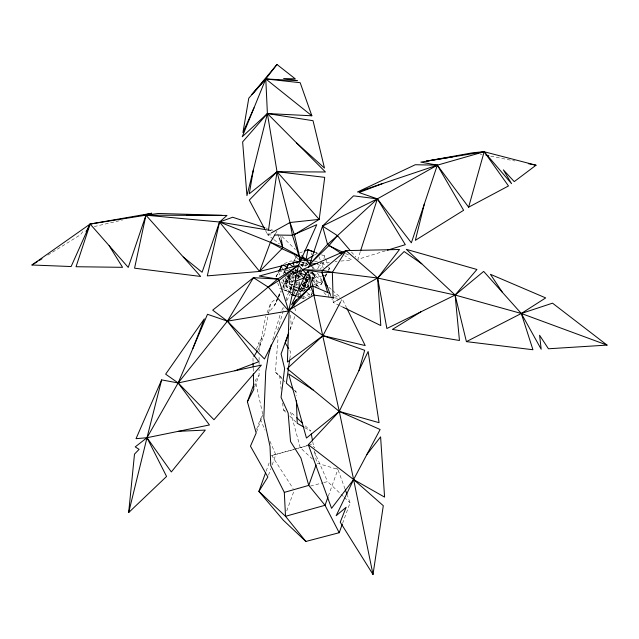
<?xml version="1.0" encoding="UTF-8"?>
<svg xmlns="http://www.w3.org/2000/svg" width="639" height="639" viewBox="0 0 639 639"><rect width="100%" height="100%" fill="white"/><g stroke="black" fill="none" stroke-linecap="round" stroke-linejoin="round"><path stroke-width="0.48" stroke-dasharray="3.19 2.4" d="M254.761 386.763L259.075 375.229L259.083 369.35M259.091 364.462L259.091 361.522M259.091 360.54L259.099 355.651M259.107 351.73L259.122 341.945L263.859 335.723L268.508 313.621M282.238 379.015L275.361 372.106L278.005 338.894L277.31 336.362M289.794 358.934L290.753 352.145L289.251 349.629M273.236 239.106L267.805 234.872L268.236 231.909M297.686 297.135L305.793 282.27L306.728 276.663M286.136 300.394L286.855 296.272L293.053 284.155M292.894 284.203L291.648 285.761L290.146 293.82L286.296 283.964L292.63 271.679L295.514 273.796M312.016 281.44L313.517 273.388L310.842 272.35M323.262 262.461L322.567 266.215L320.171 269.203M323.957 258.699L324.484 255.888L321.912 254.889M294.252 291.727L293.892 293.628L295.625 292.95M294.427 290.769L294.97 287.917M300.106 271.2L300.602 268.58M301.584 297.998L303.062 298.629L303.725 295.13M312.647 280.002L312.926 270.441M257.765 350.036L259.69 346.745L265.752 316.193M268.715 312.663L270.736 303.054L275.617 298.996M272.701 339.772L280.888 312.104M277.717 329.988L284.059 307.934M360.26 251.798L357.816 259.362L385.357 250.839M268.516 475.16L270.84 468.643M272.174 464.92L275.832 454.672L269.842 441.046M266.159 471.151L269.131 462.876M328.334 496.096L337.911 469.425L336.473 468.075M289.986 329.293L291.304 325.642L290.218 313.054M289.93 330.02L295.617 314.348M256.543 429.456L260.265 419.24L262.861 414.807L255.304 380.469L259.075 375.229M286.759 510.888L293.892 491.247M342.608 523.365L350.076 502.781L347.368 495.369M256.511 432.116L262.861 414.807M256.391 349.19L259.122 341.945M267.086 312.695L270.736 303.054M277.366 298.133L274.69 305.186L268.14 313.262M259.69 346.745L263.859 335.723M282.765 288.628L290.13 272.965M305.793 282.27L308.741 274.498M277.989 298.07L274.69 305.186L278.093 298.213M278.404 297.175L281.288 290.945M282.933 287.39L288.708 274.93M297.894 278.979L299.515 275.593M278.133 296.36L280.729 291.009M282.893 286.544L288.093 275.84M278.516 297.343L281.064 292.119M292.63 271.679L286.296 283.964L292.047 288.373M306.712 292.35L311.033 295.53L312.12 293.301L310.147 290.138M317.423 272.973L322.703 281.424L321.305 284.275L316.656 286.08M276.024 276.847L278.476 272.014L289.587 269.45L291.472 271.543M283.269 274.099L284.842 271L288.732 270.097M308.254 279.275L302.574 290.25L299.1 291.6M311.96 281.096L314.715 275.665L313.366 272.222M315.179 287.55L317.367 283.237L313.517 273.388L308.166 271.447M326.904 273.492L325.195 276.807M328.582 270.177L329.428 268.516L328.015 264.905M297.039 276.368L300.13 270.305M281.799 310.346L283.612 306.848M286.791 300.721L291.328 291.967M276.056 276.807L278.253 272.589M283.924 272.909L284.842 271.144M292.95 262.821L296.408 256.183M294.068 260.848L296.312 256.543M286.264 276.16L282.67 283.053L285.641 290.649L292.974 293.293M298.589 277.59L297.886 275.808L298.748 274.147M299.18 273.316L300.482 270.832M298.836 278.348L300.178 275.76M307.055 272.118L307.918 270.457M309.044 277.701L302.574 290.25L298.653 287.366M309.244 281.44L307.183 285.393L300.985 287.806M317.663 268.795L321.129 262.158M312.423 280.074L314.715 275.665L310.187 272.198M316.057 285.753L317.367 283.237L312.335 279.379M311.033 295.53L312.271 293.157M324.939 277.118L328.079 271.096M328.534 270.241L329.428 268.516L327.919 267.366M322.599 281.783L321.305 284.275L311.704 276.735M340.347 302.351L342.177 298.844L346.522 307.655M297.295 295.362L299.651 291.017M300.122 290.146L308.597 274.506M302.343 265.984L305.099 261.343M275.353 233.994L276.847 231.494L278.892 237.029M293.732 270.784L287.71 278.316L286.136 286.775L298.812 291.504M301.233 265.776L304.819 261.295M297.247 278.772L299.108 276.439L301.073 276.743M304.875 279.051L307.287 276.04M309.22 277.574L312.998 278.165L317.184 272.941M308.909 285.329L304.555 290.761L300.626 290.154M289.147 275.561L291.152 273.348M47.845 255.097L80.466 234.777L82.926 231.446L85.594 231.134M314.316 255.105L316.8 253.699M300.729 265.592L305.059 263.148L307.463 264.075M306.52 272.246L308.166 271.311L308.853 273.053M292.223 286.919L285.641 290.649L281.479 289.036M301.384 284.738L308.014 280.984M297.966 294.491L303.733 291.232M265.497 230.519L267.805 234.872L270.369 233.443M335.834 301.009L333.223 302.447L331.857 298.796M299.571 252.972L302.359 251.886M284.259 263.58L291.208 260.88L293.62 261.902M294.323 261.359L296.184 260.632M308.222 264.514L302.646 266.679L300.53 263.3M293.517 271.327L296.176 270.297M287.582 274.962L295.402 271.918L295.082 270.097M295.873 272.214L291.536 273.899L294.012 277.853M296.744 271.879L300.21 270.529M295.569 273.077L292.782 274.163L288.884 281.639L291.751 288.956M296.504 272.717L300.218 271.271M309.867 273.812L313.581 272.366M294.036 280.896L289.699 282.59L282.366 279.938M294.986 291.24L296.744 290.553M300.258 289.195L303.765 287.83L302.295 285.481M298.277 290.481L307.391 286.943M313.669 284.93L322.703 281.424M299.691 291.823L307.135 288.932M301.712 297.351L312.12 293.301M303.062 298.629L310.147 295.873M309.46 445.048L294.635 449.305M293.7 449.568L271.775 455.519L293.157 488.651M271.775 455.519L307.535 445.567M308.477 445.303L311.297 444.52L314.891 447.883M310.426 486.071L322.823 482.828M323.773 482.573L327.583 481.574L343.542 496.623M94.276 226.549L122.472 220.024M294.475 277.51L288.916 278.796L291.648 285.761M295.402 277.294L299.108 276.439L300.354 277.813M312.998 278.165L326.058 275.145L325.363 273.364M303.206 283.117L309.044 281.775M298.293 284.419L295.514 285.058L297.87 286.791M303.844 283.133L306.624 282.494L304.971 278.277M320.53 263.132L330.235 262.15M335.092 261.655L337.033 261.463M340.914 261.071L351.602 259.985L344.868 255.736M267.805 234.872L272.725 234.952M334.373 297.814L338.271 298.325M314.516 261.127L317.351 261.567M295.09 270.305L297.838 270.736M298.756 270.88L300.594 271.168M297.886 275.808L300.721 276.248M306.385 277.134L308.27 277.43M305.985 277.51L309.915 278.125M292.694 282.23L288.884 281.639L284.355 278.165M292.766 284.635L282.67 283.053L281.104 281.855M294.731 289.227L296.696 289.539M480.193 154.087L482.118 154.47M490.776 156.196L514.85 160.988M282.63 403.049L283.373 409.942L285.138 410.382M265.56 227.859L267.437 228.466M271.2 229.681L273.085 230.288M315.866 252.589L317.631 253.228M315.339 252.581L317.168 253.244M321.744 254.897L324.484 255.888L325.187 257.693M317.271 264.306L322.567 266.215L323.262 268.005M301.528 261.87L305.059 263.148L306.129 265.888M301.304 261.934L307.862 264.306M299.899 264.179L305.282 266.12L300.29 264.187M296.32 272.254L299.068 273.244M305.29 279.011L308.653 280.225M295.649 281.184L287.71 278.316L286.631 275.569M302.758 285.058L308.246 287.039L306.321 276.24M302.263 285.058L307.551 286.967M297.367 290.841L286.136 286.775L282.422 277.294M282.51 289.363L279.818 288.389L277.717 283.021M283.404 289.683L291.48 292.606L289.699 282.59L289.627 274.139M297.279 296.4L299.068 297.039M334.189 295.354L339.517 297.678M345.539 253.539L349.046 255.201M339.509 305.498L333.223 302.447L333.143 299.531M340.403 305.929L343.103 307.239M304.819 427.675L310.738 431.077L304.428 425.055M296.232 274.323L299.108 276.439L299.124 278.292M301.257 283.572L307.311 288.013M321.88 262.741L327.16 266.782M292.606 271.759L295.625 274.075M274.019 239.713L279.451 243.946M294.196 255.448L298.852 259.083M275.361 372.106L281.687 377.521M311.688 272.398L323.582 282.718M328.789 287.231L331.769 289.81M332.512 290.457L339.948 296.903M294.563 390.453L296.057 391.771L296.2 395.717M312.455 459.042L300.282 447.691L290.418 411.676L295.322 416.356M344.269 497.31L350.076 502.781M283.373 409.942L286.839 413.281M289.603 415.949L296.528 422.627M282.031 236.534L295.434 249.537M294.683 390.413L296.057 391.771M282.925 379.71L284.986 381.779M313.102 281.08L319.149 287.494M323.853 292.494L326.537 295.346M312.487 266.974L314.428 269.131M307.175 271.703L308.469 273.141M303.461 281.264L308.174 286.975M292.095 272.238L294.611 275.026M294.739 276.336L291.743 272.502M296.48 281.807L297.718 283.181M300.825 286.631L304.555 290.761L304.452 278.708M286.719 275.297L292.997 282.27M351.458 251.95L355.907 257.134M296.839 257.389L297.894 259.075M305.059 279.594L309.212 286.24M289.667 269.179L291.224 271.671M281.823 267.461L283.293 269.818M283.78 270.601L285.25 272.949M314.076 450.846L327.583 481.574M260.265 419.24L265.057 430.143M325.547 258.595L327.663 264.003M319.029 256.798L320.427 260.377M307.383 271.487L308.086 273.276M295.402 269.067L296.448 271.751M290.29 271.255L293.82 280.273M293.109 289.794L294.811 294.148M284.842 271L286.272 274.658M278.476 272.014L280.13 276.232M330.491 295.154L331.513 297.886M345.004 488.883L337.911 469.425L316.744 463.051L314.564 451.422M294.675 307.838L296.288 312.503M328.15 294.371L328.957 297.239M312.743 441.733L313.653 446.581M311.113 252.892L311.465 254.857M299.212 288.493L300.354 294.93M280.777 236.087L281.248 238.858M308.286 271.096L308.605 273.021M279.634 375.484L281.128 389.271M252.972 358.255L253.068 362.153M253.22 368L253.316 371.89M312.894 266.575L312.918 269.474M306.033 261.734L306.065 265.592M295.553 269.498L295.569 271.447M295.402 271.918L295.418 273.796"/><path stroke-width="0.96" d="M192.818 348.622L204.304 318.869L165.645 374.166L178.145 382.945L213.977 419.735L261.383 365.093L178.145 382.945L161.643 379.901L146.994 437.715L166.579 476.454L128.671 512.566L134.494 454.137L139.102 449.345L135.212 446.893L146.994 437.715L178.145 382.945L207.499 314.292L227.404 321.153L264.474 358.966L288.716 310.929L298.525 265.257L316.768 224.688L292.398 235.296L274.69 234.992M289.659 359.901L286.368 383.16L293.069 389.127M268.524 229.936L277.022 171.707L267.398 113.55L265.784 78.948L276.975 64.491L295.322 78.885L283.644 78.549L297.598 80.666L265.784 78.948L251.926 94.428L276.975 64.491M309.603 274.802L312.886 286.048L313.877 295.114L339.269 411.428L380.117 429.496L353.615 479.546L336.178 515.681L346.138 507.27L340.236 522.167L373.008 574.509L383.296 505.713L353.615 479.546L308.302 444.68L339.269 411.428L368.136 351.522L379.071 422.683L339.269 411.428L287.183 368.639L322.959 335.667L340.347 302.351M253.435 169.615L249.258 193.793L277.022 171.707L325.435 171.995L267.398 113.55L242.229 136.754L265.784 78.948L300.178 82.695L311.848 115.787L267.398 113.55L242.636 141.898L246.95 195.63L267.398 113.55L313.03 120.699L324.484 168.073L296.416 142.777M317.615 263.42L309.851 264.211L306.017 259.801L307.934 249.721L314.1 251.95M128.671 512.566L146.994 437.715L209.448 424.967L178.145 382.945L227.404 321.153L253.427 277.661L277.685 279.099L298.525 265.257L307.726 275.369M327.607 292.454L321.944 272.366L322.439 270.369L345.979 250.616L399.511 249.498L377.641 278.021L336.713 300.53M424.336 203.985L415.358 240.32L463.618 210.295L437.316 165.174L420.813 162.122L484.162 151.739L536.033 165.205L514.251 181.62L503.356 169.854L511.551 183.657L484.162 151.739L473.203 152.697L426.517 161.1L452.484 156.93M271.415 344.501L268.316 355.843L265.728 371.507L263.811 418.042L270.017 446.373L270.776 465.583L284.315 492.381L285.513 516.296L305.857 541.449L339.213 532.718L342.264 524.299M358.982 370.508L364.669 350.3L322.959 335.667L289.163 310.051L310.842 286.48L312.886 286.048L329.748 293.413M468.619 207.188L484.162 151.739L437.316 165.174L357.481 192.004L415.286 164.734L437.316 165.174L468.619 207.188L508.484 185.965L484.162 151.739M360.564 250.855L377.377 198.865L437.316 165.174L411.364 242.804L377.377 198.865L359.006 192.531L382.785 183.497M186.476 215.311L221.741 215.287L158.216 213.466L145.956 215.191L128.247 267.406L90.115 224.041L71.137 266.535L31.95 265.001L90.115 224.041L145.956 215.191L151.635 213.282L90.115 224.041L76.041 266.727L122.56 267.326L109.181 245.719M387.258 250.256L405.302 244.673L377.377 198.865L353.527 195.861L322.527 226.094L308.597 267.517M316.081 464.912L308.765 485.392L284.315 492.381M265.504 472.996L258.899 491.391L283.365 520.25L305.857 541.449M328.007 497.014L325.035 505.297L339.213 532.718M288.668 332.951L281.072 353.95L284.611 368.455L281.056 397.362L288.141 413.05L290.537 441.517L300.929 458.019L308.765 485.392L325.035 505.297L285.513 516.296L258.899 491.391L267.853 477.021L250.456 446.182L256.175 433.026L247.389 401.747L253.923 384.175M288.253 334.628L285.242 342.919L288.748 348.79M271.016 230.527L219.544 222.013L145.956 215.191L200.638 276.447L134.565 268.188L145.956 215.191L226.997 215.439L219.544 222.013L207.308 275.88L259.578 271.447L270.401 242.325L274.858 234.825M281.408 239.785L282.654 247.181L281.991 248.715L259.578 271.447L219.544 222.013L232.636 217.252L264.618 227.556M161.643 379.901L136.035 438.673L146.994 437.715L171.324 471.941L205.295 430.079L178.217 431.341M254.002 107.847L242.94 132.553L248.787 98.174L265.784 78.948L311.848 115.787M306.329 272.733L291.6 304.755L310.842 286.48L308.765 273.979M299.923 274.746L302.351 269.666L345.979 250.616L377.641 278.021L455.112 295.05L521.312 313.477L607.05 345.1L548.446 348.774L539.588 335.267L541.185 349.229L521.312 313.477L483.675 271.407L455.112 295.05L386.867 328.502L377.641 278.021L404.136 251.55L421.796 263.835M287.598 265.864L288.357 264.306M247.389 401.747L253.763 389.431L253.371 373.839M86.481 231.03L90.115 224.041M278.931 271.152L282.071 265.121M279.131 270.904L281.336 266.679M285.761 269.386L288.74 263.524L293.277 266.862M296.336 285.05L295.649 281.184L304.02 277.933L304.891 276.272M323.598 279.698L324.492 277.981M323.462 280.122L324.332 278.468M291.959 307.623L296.248 299.755M253.931 356.61L257.285 350.859M333.111 298.565L332.352 272.358L345.979 250.616M366.866 454.521L380.604 436.852L384.582 497.11L353.615 479.546L339.269 411.428L306.456 438.042L288.652 373.943L313.222 390.038M350.188 250.464L337.48 235.639L327.527 244.37L309.851 264.211L328.885 245.648L337.48 235.639L377.377 198.865L322.527 226.094L327.527 244.37L341.506 253.611M235 370.756L258.779 361.722L227.404 321.153L277.685 279.099L279.043 280.377L288.716 310.929L227.404 321.153L212.699 310.147L253.427 277.661L268.38 287.207L288.716 310.929M296.776 263.3L300.402 260.289L306.017 259.801L311.68 260.688M268.38 287.207L279.043 280.377L298.525 265.257L259.266 276.056L277.685 279.099M31.95 265.001L37.805 261.351M39.482 260.313L41.99 258.747M420.989 311.776L392.418 329.42L459.457 340.483L455.112 295.05L406.34 249.354L476.926 269.482L455.112 295.05L466.406 341.625L532.934 349.741L521.312 313.477L545.69 297.91L490.425 274.299L502.494 292.446M298.852 259.083L300.402 260.289L294.379 234.705L319.196 219.393L324.724 177.354L277.022 171.707L249.314 200.071L264.57 228.778M333.39 297.686L313.877 295.114L289.163 310.051L287.406 362.009L322.959 335.667L365.196 345.555L346.953 308.541M304.084 260.289L306.017 259.801L313.485 255.576M271.224 232.971L290.002 222.508L319.196 219.393L277.022 171.707L290.002 222.508L292.398 235.296L300.402 260.289M466.406 341.625L521.312 313.477L552.511 303.166L607.05 345.1M304.212 251.167L307.934 249.721L314.428 252.245M259.578 271.447L300.21 261.255M143.855 215.079L151.635 213.282M299.483 261.311L292.95 262.821L294.004 265.497M332.352 272.358L322.439 270.369L302.351 269.666L321.944 272.366L332.352 272.358L377.641 278.021L380.796 325.555L343.103 307.239M485.967 155.237L488.851 155.812M528.333 163.672L536.033 165.205M300.857 273.348L306.145 275.257M293.325 286.368L299.212 288.493L299.156 282.007M291.935 294.459L296.392 296.073M299.068 297.039L300.849 297.686L300.522 295.849M298.86 297.103L300.538 297.718M291.927 294.507L295.498 295.889M183.305 257.03L202.084 272.27L219.544 222.013L282.654 247.181L299.092 256.063M311.84 266.263L306.017 259.801L281.991 248.715L270.401 242.325M328.885 245.648L342.911 252.293M300.825 256.998L306.017 259.801L301.784 255.696M303.98 427.187L297.223 423.29L296.384 400.637M322.527 226.094L337.48 235.639M303.749 258.132L306.017 259.801M283.309 264.834L287.231 267.717M325.075 284.012L327.304 285.945M296.728 417.698L302.327 423.05M296.847 269.977L298.149 271.423M299.459 272.869L304.02 277.933M308.669 287.766L309.651 289.347M321.944 272.366L330.491 295.154M279.235 237.956L282.654 247.181M308.302 444.68L331.569 508.317L353.615 479.546L373.008 574.509M345.348 489.809L347.033 494.442M290.002 222.508L294.379 234.705M310.842 286.48L313.877 295.114M293.381 304.116L294.028 305.977M311.281 433.985L312.559 440.766M253.1 363.128L253.196 367.026M295.601 275.345L295.649 281.184"/></g></svg>
